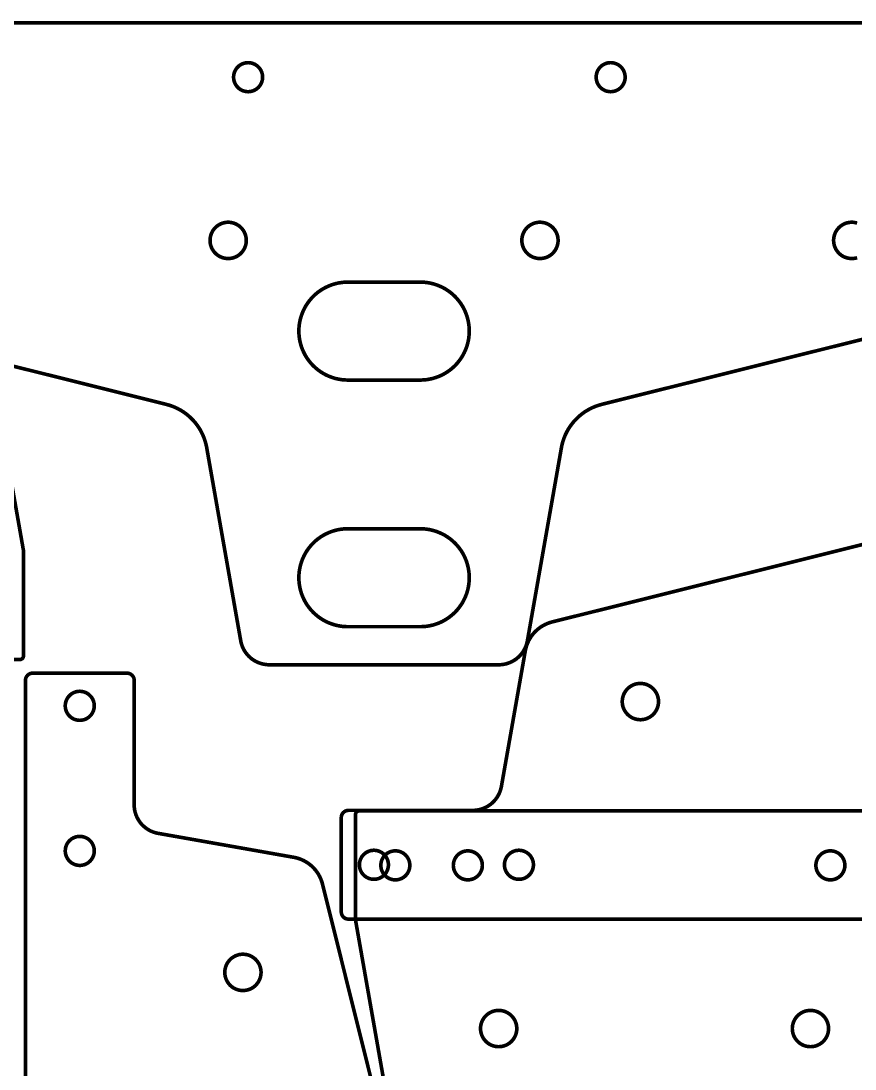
# Model space of a CAD drawing. Extents: x 0 to 1251, y 0 to 2501.
# Drawn here: x 382.1 to 612.2, y 2210.4 to 2499.3 of the extents above; entities that cross this region are included whole.
import ezdxf

# ---------------------------------------------------------------- set-up
doc = ezdxf.new("R2010")
doc.units = 0
doc.layers.get('0').update_dxf_attribs({"linetype": 'CONTINUOUS'})

msp = doc.modelspace()

# ---------------------------------------------------------------- linework, layer by layer
at = {"color": 0, "const_width": 1}
for points in [[(314.774, 2498.83), (691.775, 2498.83)], [(612.761, 2434.06), (612.282, 2433.93), (611.785, 2433.86), (611.401, 2433.83), (611.274, 2433.83), (611.146, 2433.83), (610.762, 2433.86), (610.267, 2433.93), (609.787, 2434.06), (609.328, 2434.22), (608.89, 2434.43), (608.478, 2434.68), (608.093, 2434.97), (607.739, 2435.29), (607.415, 2435.65), (607.128, 2436.04), (606.878, 2436.44), (606.667, 2436.89), (606.499, 2437.35), (606.375, 2437.82), (606.3, 2438.32), (606.274, 2438.71), (606.274, 2438.83), (606.274, 2438.96), (606.3, 2439.35), (606.375, 2439.83), (606.499, 2440.32), (606.667, 2440.78), (606.878, 2441.21), (607.128, 2441.63), (607.415, 2442.01), (607.739, 2442.36), (608.093, 2442.69), (608.478, 2442.97), (608.89, 2443.22), (609.328, 2443.44), (609.787, 2443.61), (610.267, 2443.72), (610.762, 2443.81), (611.146, 2443.83), (611.274, 2443.83), (611.401, 2443.83), (611.785, 2443.81), (612.282, 2443.72), (612.761, 2443.61)], [(635.588, 2416.88), (542.336, 2393.63), (542.204, 2393.58), (541.811, 2393.47), (541.294, 2393.32), (540.783, 2393.14), (540.281, 2392.94), (539.785, 2392.74), (539.299, 2392.5), (538.821, 2392.25), (538.351, 2391.99), (537.893, 2391.71), (537.444, 2391.42), (537.007, 2391.1), (536.581, 2390.76), (536.165, 2390.42), (535.762, 2390.06), (535.372, 2389.68), (535.088, 2389.39), (534.994, 2389.29), (534.901, 2389.19), (534.632, 2388.89), (534.283, 2388.47), (533.953, 2388.04), (533.637, 2387.61), (533.338, 2387.17), (533.056, 2386.71), (532.789, 2386.24), (532.54, 2385.76), (532.31, 2385.28), (532.096, 2384.78), (531.9, 2384.28), (531.721, 2383.76), (531.561, 2383.25), (531.419, 2382.74), (531.297, 2382.21), (531.217, 2381.81), (531.193, 2381.67), (521.807, 2328.44), (521.776, 2328.26), (521.656, 2327.75), (521.444, 2327.08), (521.178, 2326.44), (520.857, 2325.83), (520.483, 2325.25), (520.061, 2324.69), (519.589, 2324.18), (519.206, 2323.82), (519.071, 2323.71), (518.936, 2323.58), (518.514, 2323.28), (517.924, 2322.9), (517.307, 2322.58), (516.665, 2322.32), (516.003, 2322.1), (515.324, 2321.96), (514.631, 2321.86), (514.104, 2321.83), (513.929, 2321.83), (450.619, 2321.83), (450.443, 2321.83), (449.917, 2321.86), (449.225, 2321.96), (448.546, 2322.1), (447.883, 2322.32), (447.242, 2322.58), (446.624, 2322.9), (446.035, 2323.28), (445.611, 2323.58), (445.476, 2323.71), (445.342, 2323.82), (444.958, 2324.18), (444.487, 2324.69), (444.064, 2325.25), (443.69, 2325.83), (443.369, 2326.44), (443.103, 2327.08), (442.893, 2327.75), (442.771, 2328.26), (442.74, 2328.44), (433.356, 2381.67), (433.332, 2381.81), (433.251, 2382.21), (433.128, 2382.74), (432.986, 2383.25), (432.826, 2383.76), (432.649, 2384.28), (432.453, 2384.78), (432.239, 2385.28), (432.007, 2385.76), (431.758, 2386.24), (431.493, 2386.71), (431.21, 2387.17), (430.911, 2387.61), (430.596, 2388.04), (430.264, 2388.47), (429.917, 2388.89), (429.646, 2389.19), (429.553, 2389.29), (429.461, 2389.39), (429.175, 2389.68), (428.785, 2390.06), (428.382, 2390.42), (427.968, 2390.76), (427.54, 2391.1), (427.103, 2391.42), (426.654, 2391.71), (426.196, 2391.99), (425.728, 2392.25), (425.25, 2392.5), (424.763, 2392.74), (424.268, 2392.94), (423.764, 2393.14), (423.254, 2393.32), (422.736, 2393.47), (422.343, 2393.58), (422.211, 2393.63), (328.96, 2416.88)], [(375.061, 2397.28), (382.819, 2353.28), (382.819, 2324.28), (382.819, 2324.22), (382.8, 2324.08), (382.743, 2323.89), (382.651, 2323.72), (382.561, 2323.61), (382.526, 2323.57), (382.492, 2323.54), (382.374, 2323.44), (382.201, 2323.35), (382.015, 2323.29), (381.868, 2323.28), (381.819, 2323.28), (4.8181, 2323.28)], [(472.475, 2251.69), (472.424, 2251.69), (472.269, 2251.71), (472.071, 2251.74), (471.881, 2251.78), (471.696, 2251.85), (471.521, 2251.93), (471.357, 2252.04), (471.203, 2252.15), (471.061, 2252.28), (470.932, 2252.42), (470.817, 2252.58), (470.717, 2252.74), (470.632, 2252.92), (470.565, 2253.1), (470.515, 2253.29), (470.486, 2253.49), (470.475, 2253.64), (470.475, 2253.69), (470.475, 2279.69), (470.475, 2279.75), (470.485, 2279.89), (470.514, 2280.08), (470.561, 2280.28), (470.628, 2280.46), (470.711, 2280.64), (470.811, 2280.81), (470.928, 2280.96), (471.026, 2281.07), (471.061, 2281.11), (471.096, 2281.14), (471.208, 2281.24), (471.367, 2281.36), (471.533, 2281.46), (471.711, 2281.54), (471.894, 2281.61), (472.083, 2281.65), (472.278, 2281.68), (472.426, 2281.69), (472.476, 2281.69), (506.76, 2281.68), (506.935, 2281.68), (507.461, 2281.71), (508.154, 2281.81), (508.835, 2281.96), (509.497, 2282.17), (510.139, 2282.43), (510.757, 2282.75), (511.346, 2283.13), (511.769, 2283.44), (511.904, 2283.56), (512.039, 2283.67), (512.422, 2284.03), (512.894, 2284.54), (513.318, 2285.1), (513.69, 2285.68), (514.011, 2286.29), (514.279, 2286.94), (514.489, 2287.61), (514.611, 2288.13), (514.642, 2288.29), (521.233, 2325.67), (521.264, 2325.85), (521.383, 2326.38), (521.585, 2327.07), (521.835, 2327.75), (522.132, 2328.4), (522.475, 2329.03), (522.863, 2329.64), (523.293, 2330.21), (523.644, 2330.63), (523.767, 2330.75), (523.89, 2330.89), (524.279, 2331.26), (524.825, 2331.74), (525.4, 2332.17), (526.006, 2332.56), (526.636, 2332.89), (527.29, 2333.19), (527.967, 2333.44), (528.486, 2333.6), (528.661, 2333.64), (621.912, 2356.89)], [(383.343, 1940.51), (383.343, 2317.51)], [(383.36, 2317.51), (383.36, 2317.57), (383.369, 2317.72), (383.4, 2317.92), (383.449, 2318.11), (383.517, 2318.29), (383.601, 2318.46), (383.701, 2318.63), (383.817, 2318.78), (383.946, 2318.93), (384.088, 2319.06), (384.242, 2319.17), (384.406, 2319.26), (384.581, 2319.36), (384.765, 2319.42), (384.956, 2319.47), (385.154, 2319.5), (385.308, 2319.51), (385.36, 2319.51), (411.36, 2319.51), (411.408, 2319.51), (411.557, 2319.5), (411.751, 2319.47), (411.942, 2319.43), (412.125, 2319.36), (412.301, 2319.28), (412.469, 2319.18), (412.626, 2319.06), (412.739, 2318.96), (412.774, 2318.93), (412.808, 2318.89), (412.907, 2318.78), (413.024, 2318.63), (413.124, 2318.46), (413.207, 2318.28), (413.274, 2318.1), (413.321, 2317.9), (413.35, 2317.71), (413.36, 2317.56), (413.36, 2317.51), (413.346, 2283.22), (413.346, 2283.06), (413.376, 2282.53), (413.467, 2281.83), (413.618, 2281.15), (413.826, 2280.49), (414.093, 2279.85), (414.414, 2279.24), (414.789, 2278.64), (415.103, 2278.22), (415.215, 2278.08), (415.329, 2277.94), (415.69, 2277.57), (416.206, 2277.1), (416.758, 2276.67), (417.344, 2276.29), (417.961, 2275.97), (418.604, 2275.71), (419.269, 2275.5), (419.783, 2275.38), (419.956, 2275.35), (457.338, 2268.75), (457.515, 2268.72), (458.044, 2268.6), (458.736, 2268.4), (459.41, 2268.15), (460.063, 2267.86), (460.693, 2267.51), (461.299, 2267.13), (461.875, 2266.69), (462.289, 2266.35), (462.421, 2266.22), (462.553, 2266.1), (462.932, 2265.71), (463.403, 2265.17), (463.831, 2264.58), (464.217, 2263.99), (464.56, 2263.35), (464.856, 2262.69), (465.104, 2262.01), (465.26, 2261.5), (465.304, 2261.32), (488.554, 2168.07)], [(482.14, 2207.53), (474.383, 2251.53), (474.383, 2280.53), (474.383, 2280.57), (474.403, 2280.72), (474.46, 2280.9), (474.551, 2281.08), (474.642, 2281.19), (474.676, 2281.24), (474.711, 2281.26), (474.829, 2281.36), (475.001, 2281.44), (475.188, 2281.5), (475.335, 2281.53), (475.383, 2281.53), (852.385, 2281.53)], [(849.475, 2251.68), (472.475, 2251.68)]]:
    msp.add_lwpolyline(points, dxfattribs=at)
for points in [[(448.774, 2483.83), (448.774, 2483.72), (448.753, 2483.42), (448.693, 2483.03), (448.594, 2482.64), (448.46, 2482.28), (448.292, 2481.93), (448.09, 2481.6), (447.861, 2481.29), (447.603, 2481), (447.318, 2480.75), (447.01, 2480.51), (446.681, 2480.32), (446.331, 2480.14), (445.964, 2480.01), (445.581, 2479.92), (445.183, 2479.85), (444.876, 2479.83), (444.774, 2479.83), (444.672, 2479.83), (444.365, 2479.85), (443.968, 2479.92), (443.585, 2480.01), (443.217, 2480.14), (442.867, 2480.32), (442.537, 2480.51), (442.229, 2480.75), (441.946, 2481), (441.688, 2481.29), (441.457, 2481.6), (441.257, 2481.93), (441.088, 2482.28), (440.954, 2482.64), (440.856, 2483.03), (440.794, 2483.42), (440.774, 2483.72), (440.774, 2483.83), (440.774, 2483.93), (440.794, 2484.24), (440.856, 2484.64), (440.954, 2485.01), (441.088, 2485.39), (441.257, 2485.74), (441.457, 2486.07), (441.688, 2486.38), (441.946, 2486.65), (442.229, 2486.92), (442.537, 2487.15), (442.867, 2487.35), (443.217, 2487.51), (443.585, 2487.65), (443.968, 2487.75), (444.365, 2487.81), (444.672, 2487.83), (444.774, 2487.83), (444.876, 2487.83), (445.183, 2487.81), (445.581, 2487.75), (445.964, 2487.65), (446.331, 2487.51), (446.681, 2487.35), (447.01, 2487.15), (447.318, 2486.92), (447.603, 2486.65), (447.861, 2486.38), (448.09, 2486.07), (448.292, 2485.74), (448.46, 2485.39), (448.594, 2485.01), (448.693, 2484.64), (448.753, 2484.24), (448.774, 2483.93), (448.774, 2483.83)], [(548.774, 2483.83), (548.774, 2483.72), (548.753, 2483.42), (548.693, 2483.03), (548.594, 2482.64), (548.46, 2482.28), (548.292, 2481.93), (548.09, 2481.6), (547.861, 2481.29), (547.603, 2481), (547.318, 2480.75), (547.01, 2480.51), (546.681, 2480.32), (546.331, 2480.14), (545.964, 2480.01), (545.581, 2479.92), (545.183, 2479.85), (544.876, 2479.83), (544.774, 2479.83), (544.672, 2479.83), (544.365, 2479.85), (543.968, 2479.92), (543.585, 2480.01), (543.217, 2480.14), (542.867, 2480.32), (542.537, 2480.51), (542.229, 2480.75), (541.946, 2481), (541.688, 2481.29), (541.457, 2481.6), (541.257, 2481.93), (541.088, 2482.28), (540.954, 2482.64), (540.856, 2483.03), (540.794, 2483.42), (540.774, 2483.72), (540.774, 2483.83), (540.774, 2483.93), (540.794, 2484.24), (540.856, 2484.64), (540.954, 2485.01), (541.088, 2485.39), (541.257, 2485.74), (541.457, 2486.07), (541.688, 2486.38), (541.946, 2486.65), (542.229, 2486.92), (542.537, 2487.15), (542.867, 2487.35), (543.217, 2487.51), (543.585, 2487.65), (543.968, 2487.75), (544.365, 2487.81), (544.672, 2487.83), (544.774, 2487.83), (544.876, 2487.83), (545.183, 2487.81), (545.581, 2487.75), (545.964, 2487.65), (546.331, 2487.51), (546.681, 2487.35), (547.01, 2487.15), (547.318, 2486.92), (547.603, 2486.65), (547.861, 2486.38), (548.09, 2486.07), (548.292, 2485.74), (548.46, 2485.39), (548.594, 2485.01), (548.693, 2484.64), (548.753, 2484.24), (548.774, 2483.93), (548.774, 2483.83)], [(444.274, 2438.83), (444.274, 2438.71), (444.249, 2438.32), (444.172, 2437.82), (444.049, 2437.35), (443.881, 2436.89), (443.671, 2436.44), (443.419, 2436.04), (443.132, 2435.65), (442.81, 2435.29), (442.454, 2434.97), (442.069, 2434.68), (441.657, 2434.43), (441.219, 2434.22), (440.761, 2434.06), (440.282, 2433.93), (439.785, 2433.86), (439.401, 2433.83), (439.274, 2433.83), (439.146, 2433.83), (438.763, 2433.86), (438.267, 2433.93), (437.787, 2434.06), (437.328, 2434.22), (436.89, 2434.43), (436.478, 2434.68), (436.093, 2434.97), (435.739, 2435.29), (435.415, 2435.65), (435.128, 2436.04), (434.878, 2436.44), (434.667, 2436.89), (434.499, 2437.35), (434.375, 2437.82), (434.3, 2438.32), (434.274, 2438.71), (434.274, 2438.83), (434.274, 2438.96), (434.3, 2439.35), (434.375, 2439.83), (434.499, 2440.32), (434.667, 2440.78), (434.878, 2441.21), (435.128, 2441.63), (435.415, 2442.01), (435.739, 2442.36), (436.093, 2442.69), (436.478, 2442.97), (436.89, 2443.22), (437.328, 2443.44), (437.787, 2443.61), (438.267, 2443.72), (438.763, 2443.81), (439.146, 2443.83), (439.274, 2443.83), (439.401, 2443.83), (439.785, 2443.81), (440.282, 2443.72), (440.761, 2443.61), (441.219, 2443.44), (441.657, 2443.22), (442.069, 2442.97), (442.454, 2442.69), (442.81, 2442.36), (443.132, 2442.01), (443.419, 2441.63), (443.671, 2441.21), (443.881, 2440.78), (444.049, 2440.32), (444.172, 2439.83), (444.249, 2439.35), (444.274, 2438.96), (444.274, 2438.83)], [(530.274, 2438.83), (530.274, 2438.71), (530.249, 2438.32), (530.172, 2437.82), (530.049, 2437.35), (529.881, 2436.89), (529.671, 2436.44), (529.419, 2436.04), (529.132, 2435.65), (528.81, 2435.29), (528.454, 2434.97), (528.069, 2434.68), (527.657, 2434.43), (527.219, 2434.22), (526.761, 2434.06), (526.282, 2433.93), (525.785, 2433.86), (525.401, 2433.83), (525.274, 2433.83), (525.146, 2433.83), (524.762, 2433.86), (524.267, 2433.93), (523.787, 2434.06), (523.328, 2434.22), (522.89, 2434.43), (522.478, 2434.68), (522.093, 2434.97), (521.739, 2435.29), (521.415, 2435.65), (521.128, 2436.04), (520.878, 2436.44), (520.667, 2436.89), (520.499, 2437.35), (520.375, 2437.82), (520.3, 2438.32), (520.274, 2438.71), (520.274, 2438.83), (520.274, 2438.96), (520.3, 2439.35), (520.375, 2439.83), (520.499, 2440.32), (520.667, 2440.78), (520.878, 2441.21), (521.128, 2441.63), (521.415, 2442.01), (521.739, 2442.36), (522.093, 2442.69), (522.478, 2442.97), (522.89, 2443.22), (523.328, 2443.44), (523.787, 2443.61), (524.267, 2443.72), (524.762, 2443.81), (525.146, 2443.83), (525.274, 2443.83), (525.401, 2443.83), (525.785, 2443.81), (526.282, 2443.72), (526.761, 2443.61), (527.219, 2443.44), (527.657, 2443.22), (528.069, 2442.97), (528.454, 2442.69), (528.81, 2442.36), (529.132, 2442.01), (529.419, 2441.63), (529.671, 2441.21), (529.881, 2440.78), (530.049, 2440.32), (530.172, 2439.83), (530.249, 2439.35), (530.274, 2438.96), (530.274, 2438.83)], [(472.274, 2427.33), (472.049, 2427.33), (471.374, 2427.31), (470.486, 2427.21), (469.611, 2427.07), (468.751, 2426.86), (467.911, 2426.61), (467.092, 2426.29), (466.294, 2425.93), (465.524, 2425.53), (464.782, 2425.06), (464.069, 2424.56), (463.392, 2424), (462.749, 2423.4), (462.143, 2422.75), (461.579, 2422.07), (461.058, 2421.35), (460.694, 2420.78), (460.582, 2420.58), (460.469, 2420.39), (460.158, 2419.79), (459.792, 2418.97), (459.481, 2418.14), (459.226, 2417.29), (459.028, 2416.44), (458.887, 2415.57), (458.803, 2414.71), (458.774, 2413.83), (458.803, 2412.96), (458.887, 2412.08), (459.028, 2411.22), (459.226, 2410.36), (459.481, 2409.51), (459.792, 2408.69), (460.158, 2407.88), (460.469, 2407.28), (460.582, 2407.08), (460.694, 2406.89), (461.058, 2406.32), (461.579, 2405.6), (462.143, 2404.9), (462.749, 2404.26), (463.392, 2403.67), (464.069, 2403.11), (464.782, 2402.6), (465.524, 2402.14), (466.294, 2401.72), (467.092, 2401.36), (467.911, 2401.06), (468.751, 2400.79), (469.611, 2400.6), (470.486, 2400.44), (471.374, 2400.36), (472.049, 2400.33), (472.274, 2400.33), (492.274, 2400.33), (492.499, 2400.33), (493.174, 2400.36), (494.063, 2400.44), (494.938, 2400.6), (495.796, 2400.79), (496.637, 2401.06), (497.457, 2401.36), (498.253, 2401.72), (499.024, 2402.14), (499.767, 2402.6), (500.478, 2403.11), (501.157, 2403.67), (501.799, 2404.26), (502.404, 2404.9), (502.968, 2405.6), (503.489, 2406.32), (503.853, 2406.89), (503.965, 2407.08), (504.078, 2407.28), (504.389, 2407.88), (504.757, 2408.69), (505.067, 2409.51), (505.322, 2410.36), (505.519, 2411.22), (505.661, 2412.08), (505.746, 2412.96), (505.774, 2413.83), (505.746, 2414.71), (505.661, 2415.57), (505.519, 2416.44), (505.322, 2417.29), (505.067, 2418.14), (504.757, 2418.97), (504.389, 2419.79), (504.078, 2420.39), (503.965, 2420.58), (503.853, 2420.78), (503.489, 2421.35), (502.968, 2422.07), (502.404, 2422.75), (501.799, 2423.4), (501.157, 2424), (500.478, 2424.56), (499.767, 2425.06), (499.024, 2425.53), (498.253, 2425.93), (497.457, 2426.29), (496.637, 2426.61), (495.796, 2426.86), (494.938, 2427.07), (494.063, 2427.21), (493.174, 2427.31), (492.499, 2427.33), (492.274, 2427.33), (472.274, 2427.33)], [(472.274, 2332.33), (472.049, 2332.33), (471.374, 2332.36), (470.486, 2332.44), (469.611, 2332.6), (468.751, 2332.79), (467.911, 2333.06), (467.092, 2333.36), (466.294, 2333.72), (465.524, 2334.14), (464.782, 2334.6), (464.069, 2335.11), (463.392, 2335.67), (462.749, 2336.26), (462.143, 2336.9), (461.579, 2337.6), (461.058, 2338.32), (460.694, 2338.89), (460.582, 2339.08), (460.469, 2339.28), (460.158, 2339.88), (459.792, 2340.69), (459.481, 2341.51), (459.226, 2342.36), (459.028, 2343.22), (458.887, 2344.08), (458.803, 2344.96), (458.774, 2345.83), (458.803, 2346.71), (458.887, 2347.57), (459.028, 2348.44), (459.226, 2349.29), (459.481, 2350.14), (459.792, 2350.97), (460.158, 2351.79), (460.469, 2352.39), (460.582, 2352.58), (460.694, 2352.78), (461.058, 2353.35), (461.579, 2354.07), (462.143, 2354.75), (462.749, 2355.4), (463.392, 2356), (464.069, 2356.56), (464.782, 2357.06), (465.524, 2357.53), (466.294, 2357.93), (467.092, 2358.29), (467.911, 2358.61), (468.751, 2358.86), (469.611, 2359.07), (470.486, 2359.21), (471.374, 2359.31), (472.049, 2359.33), (472.274, 2359.33), (492.274, 2359.33), (492.499, 2359.33), (493.174, 2359.31), (494.063, 2359.21), (494.938, 2359.07), (495.796, 2358.86), (496.637, 2358.61), (497.457, 2358.29), (498.253, 2357.93), (499.024, 2357.53), (499.767, 2357.06), (500.478, 2356.56), (501.157, 2356), (501.799, 2355.4), (502.404, 2354.75), (502.968, 2354.07), (503.489, 2353.35), (503.853, 2352.78), (503.965, 2352.58), (504.078, 2352.39), (504.389, 2351.79), (504.757, 2350.97), (505.067, 2350.14), (505.322, 2349.29), (505.519, 2348.44), (505.661, 2347.57), (505.746, 2346.71), (505.774, 2345.83), (505.746, 2344.96), (505.661, 2344.08), (505.519, 2343.22), (505.322, 2342.36), (505.067, 2341.51), (504.757, 2340.69), (504.389, 2339.88), (504.078, 2339.28), (503.965, 2339.08), (503.853, 2338.89), (503.489, 2338.32), (502.968, 2337.6), (502.404, 2336.9), (501.799, 2336.26), (501.157, 2335.67), (500.478, 2335.11), (499.767, 2334.6), (499.024, 2334.14), (498.253, 2333.72), (497.457, 2333.36), (496.637, 2333.06), (495.796, 2332.79), (494.938, 2332.6), (494.063, 2332.44), (493.174, 2332.36), (492.499, 2332.33), (492.274, 2332.33), (472.274, 2332.33)], [(402.343, 2310.51), (402.343, 2310.4), (402.322, 2310.1), (402.261, 2309.71), (402.162, 2309.32), (402.029, 2308.96), (401.86, 2308.61), (401.66, 2308.28), (401.429, 2307.97), (401.171, 2307.68), (400.888, 2307.43), (400.579, 2307.19), (400.25, 2307), (399.9, 2306.82), (399.532, 2306.69), (399.149, 2306.6), (398.751, 2306.53), (398.446, 2306.51), (398.343, 2306.51), (398.24, 2306.51), (397.933, 2306.53), (397.536, 2306.6), (397.153, 2306.69), (396.786, 2306.82), (396.436, 2307), (396.107, 2307.19), (395.799, 2307.43), (395.514, 2307.68), (395.257, 2307.97), (395.026, 2308.28), (394.825, 2308.61), (394.657, 2308.96), (394.522, 2309.32), (394.424, 2309.71), (394.364, 2310.1), (394.343, 2310.4), (394.343, 2310.51), (394.343, 2310.61), (394.364, 2310.92), (394.424, 2311.32), (394.522, 2311.69), (394.657, 2312.07), (394.825, 2312.42), (395.026, 2312.75), (395.257, 2313.06), (395.514, 2313.33), (395.799, 2313.6), (396.107, 2313.83), (396.436, 2314.03), (396.786, 2314.19), (397.153, 2314.33), (397.536, 2314.43), (397.933, 2314.49), (398.24, 2314.51), (398.343, 2314.51), (398.446, 2314.51), (398.751, 2314.49), (399.149, 2314.43), (399.532, 2314.33), (399.9, 2314.19), (400.25, 2314.03), (400.579, 2313.83), (400.888, 2313.6), (401.171, 2313.33), (401.429, 2313.06), (401.66, 2312.75), (401.86, 2312.42), (402.029, 2312.07), (402.162, 2311.69), (402.261, 2311.32), (402.322, 2310.92), (402.343, 2310.61), (402.343, 2310.51)], [(557.975, 2311.68), (557.975, 2311.56), (557.95, 2311.17), (557.874, 2310.67), (557.75, 2310.19), (557.582, 2309.74), (557.372, 2309.29), (557.121, 2308.89), (556.833, 2308.5), (556.511, 2308.14), (556.156, 2307.82), (555.771, 2307.53), (555.358, 2307.28), (554.921, 2307.07), (554.463, 2306.9), (553.983, 2306.78), (553.486, 2306.71), (553.103, 2306.68), (552.975, 2306.68), (552.847, 2306.68), (552.464, 2306.71), (551.968, 2306.78), (551.489, 2306.9), (551.029, 2307.07), (550.592, 2307.28), (550.179, 2307.53), (549.794, 2307.82), (549.44, 2308.14), (549.117, 2308.5), (548.829, 2308.89), (548.579, 2309.29), (548.368, 2309.74), (548.2, 2310.19), (548.076, 2310.67), (548.001, 2311.17), (547.975, 2311.56), (547.975, 2311.68), (547.975, 2311.81), (548.001, 2312.19), (548.076, 2312.68), (548.2, 2313.17), (548.368, 2313.63), (548.579, 2314.06), (548.829, 2314.47), (549.117, 2314.86), (549.44, 2315.21), (549.794, 2315.54), (550.179, 2315.82), (550.592, 2316.07), (551.029, 2316.29), (551.489, 2316.46), (551.968, 2316.58), (552.464, 2316.65), (552.847, 2316.68), (552.975, 2316.68), (553.103, 2316.68), (553.486, 2316.65), (553.983, 2316.58), (554.463, 2316.46), (554.921, 2316.29), (555.358, 2316.07), (555.771, 2315.82), (556.156, 2315.54), (556.511, 2315.21), (556.833, 2314.86), (557.121, 2314.47), (557.372, 2314.06), (557.582, 2313.63), (557.75, 2313.17), (557.874, 2312.68), (557.95, 2312.19), (557.975, 2311.81), (557.975, 2311.68)], [(402.343, 2270.51), (402.343, 2270.4), (402.322, 2270.1), (402.261, 2269.71), (402.162, 2269.32), (402.029, 2268.96), (401.86, 2268.61), (401.66, 2268.28), (401.429, 2267.97), (401.171, 2267.68), (400.888, 2267.43), (400.579, 2267.19), (400.25, 2267), (399.9, 2266.82), (399.532, 2266.69), (399.149, 2266.6), (398.751, 2266.53), (398.446, 2266.51), (398.343, 2266.51), (398.24, 2266.51), (397.933, 2266.53), (397.536, 2266.6), (397.153, 2266.69), (396.786, 2266.82), (396.436, 2267), (396.107, 2267.19), (395.799, 2267.43), (395.514, 2267.68), (395.257, 2267.97), (395.026, 2268.28), (394.825, 2268.61), (394.657, 2268.96), (394.522, 2269.32), (394.424, 2269.71), (394.364, 2270.1), (394.343, 2270.4), (394.343, 2270.51), (394.343, 2270.61), (394.364, 2270.92), (394.424, 2271.32), (394.522, 2271.69), (394.657, 2272.07), (394.825, 2272.42), (395.026, 2272.75), (395.257, 2273.06), (395.514, 2273.33), (395.799, 2273.6), (396.107, 2273.83), (396.436, 2274.03), (396.786, 2274.19), (397.153, 2274.33), (397.536, 2274.43), (397.933, 2274.49), (398.24, 2274.51), (398.343, 2274.51), (398.446, 2274.51), (398.751, 2274.49), (399.149, 2274.43), (399.532, 2274.33), (399.9, 2274.19), (400.25, 2274.03), (400.579, 2273.83), (400.888, 2273.6), (401.171, 2273.33), (401.429, 2273.06), (401.66, 2272.75), (401.86, 2272.42), (402.029, 2272.07), (402.162, 2271.69), (402.261, 2271.32), (402.322, 2270.92), (402.343, 2270.61), (402.343, 2270.51)], [(483.475, 2266.68), (483.475, 2266.57), (483.454, 2266.26), (483.394, 2265.88), (483.296, 2265.49), (483.161, 2265.13), (482.993, 2264.78), (482.792, 2264.44), (482.563, 2264.14), (482.304, 2263.85), (482.019, 2263.6), (481.711, 2263.36), (481.382, 2263.17), (481.032, 2262.99), (480.665, 2262.86), (480.282, 2262.76), (479.885, 2262.69), (479.578, 2262.68), (479.475, 2262.68), (479.374, 2262.68), (479.067, 2262.69), (478.669, 2262.76), (478.286, 2262.86), (477.918, 2262.99), (477.568, 2263.17), (477.239, 2263.36), (476.931, 2263.6), (476.647, 2263.85), (476.389, 2264.14), (476.158, 2264.44), (475.958, 2264.78), (475.79, 2265.13), (475.656, 2265.49), (475.557, 2265.88), (475.496, 2266.26), (475.475, 2266.57), (475.475, 2266.68), (475.475, 2266.78), (475.496, 2267.08), (475.557, 2267.49), (475.656, 2267.86), (475.79, 2268.24), (475.958, 2268.58), (476.158, 2268.92), (476.389, 2269.22), (476.647, 2269.5), (476.931, 2269.76), (477.239, 2270), (477.568, 2270.19), (477.918, 2270.36), (478.286, 2270.5), (478.669, 2270.6), (479.067, 2270.65), (479.374, 2270.68), (479.475, 2270.68), (479.578, 2270.68), (479.885, 2270.65), (480.282, 2270.6), (480.665, 2270.5), (481.032, 2270.36), (481.382, 2270.19), (481.711, 2270), (482.019, 2269.76), (482.304, 2269.5), (482.563, 2269.22), (482.792, 2268.92), (482.993, 2268.58), (483.161, 2268.24), (483.296, 2267.86), (483.394, 2267.49), (483.454, 2267.08), (483.475, 2266.78), (483.475, 2266.68)], [(489.383, 2266.53), (489.383, 2266.42), (489.363, 2266.11), (489.303, 2265.72), (489.204, 2265.33), (489.069, 2264.97), (488.901, 2264.63), (488.7, 2264.29), (488.469, 2263.99), (488.213, 2263.69), (487.928, 2263.44), (487.619, 2263.21), (487.29, 2263.01), (486.94, 2262.83), (486.574, 2262.71), (486.19, 2262.61), (485.793, 2262.54), (485.486, 2262.53), (485.383, 2262.53), (485.282, 2262.53), (484.975, 2262.54), (484.578, 2262.61), (484.194, 2262.71), (483.826, 2262.83), (483.476, 2263.01), (483.147, 2263.21), (482.839, 2263.44), (482.556, 2263.69), (482.297, 2263.99), (482.067, 2264.29), (481.867, 2264.63), (481.697, 2264.97), (481.564, 2265.33), (481.465, 2265.72), (481.404, 2266.11), (481.383, 2266.42), (481.383, 2266.53), (481.383, 2266.63), (481.404, 2266.93), (481.465, 2267.33), (481.564, 2267.71), (481.697, 2268.08), (481.867, 2268.43), (482.067, 2268.76), (482.297, 2269.07), (482.556, 2269.35), (482.839, 2269.61), (483.147, 2269.85), (483.476, 2270.04), (483.826, 2270.21), (484.194, 2270.35), (484.578, 2270.44), (484.975, 2270.5), (485.282, 2270.53), (485.383, 2270.53), (485.486, 2270.53), (485.793, 2270.5), (486.19, 2270.44), (486.574, 2270.35), (486.94, 2270.21), (487.29, 2270.04), (487.619, 2269.85), (487.928, 2269.61), (488.213, 2269.35), (488.469, 2269.07), (488.7, 2268.76), (488.901, 2268.43), (489.069, 2268.08), (489.204, 2267.71), (489.303, 2267.33), (489.363, 2266.93), (489.383, 2266.63), (489.383, 2266.53)], [(509.383, 2266.53), (509.383, 2266.42), (509.363, 2266.11), (509.303, 2265.72), (509.204, 2265.33), (509.069, 2264.97), (508.901, 2264.63), (508.7, 2264.29), (508.469, 2263.99), (508.213, 2263.69), (507.928, 2263.44), (507.619, 2263.21), (507.29, 2263.01), (506.94, 2262.83), (506.574, 2262.71), (506.19, 2262.61), (505.793, 2262.54), (505.486, 2262.53), (505.383, 2262.53), (505.282, 2262.53), (504.975, 2262.54), (504.578, 2262.61), (504.194, 2262.71), (503.826, 2262.83), (503.476, 2263.01), (503.147, 2263.21), (502.839, 2263.44), (502.556, 2263.69), (502.297, 2263.99), (502.067, 2264.29), (501.867, 2264.63), (501.697, 2264.97), (501.564, 2265.33), (501.465, 2265.72), (501.404, 2266.11), (501.383, 2266.42), (501.383, 2266.53), (501.383, 2266.63), (501.404, 2266.93), (501.465, 2267.33), (501.564, 2267.71), (501.697, 2268.08), (501.867, 2268.43), (502.067, 2268.76), (502.297, 2269.07), (502.556, 2269.35), (502.839, 2269.61), (503.147, 2269.85), (503.476, 2270.04), (503.826, 2270.21), (504.194, 2270.35), (504.578, 2270.44), (504.975, 2270.5), (505.282, 2270.53), (505.383, 2270.53), (505.486, 2270.53), (505.793, 2270.5), (506.19, 2270.44), (506.574, 2270.35), (506.94, 2270.21), (507.29, 2270.04), (507.619, 2269.85), (507.928, 2269.61), (508.213, 2269.35), (508.469, 2269.07), (508.7, 2268.76), (508.901, 2268.43), (509.069, 2268.08), (509.204, 2267.71), (509.303, 2267.33), (509.363, 2266.93), (509.383, 2266.63), (509.383, 2266.53)], [(523.475, 2266.68), (523.475, 2266.57), (523.454, 2266.26), (523.394, 2265.88), (523.296, 2265.49), (523.161, 2265.13), (522.993, 2264.78), (522.792, 2264.44), (522.563, 2264.14), (522.304, 2263.85), (522.019, 2263.6), (521.711, 2263.36), (521.382, 2263.17), (521.032, 2262.99), (520.665, 2262.86), (520.282, 2262.76), (519.885, 2262.69), (519.578, 2262.68), (519.475, 2262.68), (519.374, 2262.68), (519.067, 2262.69), (518.669, 2262.76), (518.286, 2262.86), (517.918, 2262.99), (517.568, 2263.17), (517.239, 2263.36), (516.931, 2263.6), (516.647, 2263.85), (516.389, 2264.14), (516.158, 2264.44), (515.958, 2264.78), (515.79, 2265.13), (515.656, 2265.49), (515.557, 2265.88), (515.496, 2266.26), (515.475, 2266.57), (515.475, 2266.68), (515.475, 2266.78), (515.496, 2267.08), (515.557, 2267.49), (515.656, 2267.86), (515.79, 2268.24), (515.958, 2268.58), (516.158, 2268.92), (516.389, 2269.22), (516.647, 2269.5), (516.931, 2269.76), (517.239, 2270), (517.568, 2270.19), (517.918, 2270.36), (518.286, 2270.5), (518.669, 2270.6), (519.067, 2270.65), (519.374, 2270.68), (519.475, 2270.68), (519.578, 2270.68), (519.885, 2270.65), (520.282, 2270.6), (520.665, 2270.5), (521.032, 2270.36), (521.382, 2270.19), (521.711, 2270), (522.019, 2269.76), (522.304, 2269.5), (522.563, 2269.22), (522.792, 2268.92), (522.993, 2268.58), (523.161, 2268.24), (523.296, 2267.86), (523.394, 2267.49), (523.454, 2267.08), (523.475, 2266.78), (523.475, 2266.68)], [(609.383, 2266.53), (609.383, 2266.42), (609.363, 2266.11), (609.303, 2265.72), (609.204, 2265.33), (609.069, 2264.97), (608.9, 2264.63), (608.7, 2264.29), (608.469, 2263.99), (608.213, 2263.69), (607.928, 2263.44), (607.619, 2263.21), (607.29, 2263.01), (606.94, 2262.83), (606.574, 2262.71), (606.189, 2262.61), (605.793, 2262.54), (605.486, 2262.53), (605.383, 2262.53), (605.281, 2262.53), (604.975, 2262.54), (604.578, 2262.61), (604.194, 2262.71), (603.826, 2262.83), (603.476, 2263.01), (603.147, 2263.21), (602.839, 2263.44), (602.556, 2263.69), (602.297, 2263.99), (602.067, 2264.29), (601.867, 2264.63), (601.697, 2264.97), (601.564, 2265.33), (601.465, 2265.72), (601.404, 2266.11), (601.383, 2266.42), (601.383, 2266.53), (601.383, 2266.63), (601.404, 2266.93), (601.465, 2267.33), (601.564, 2267.71), (601.697, 2268.08), (601.867, 2268.43), (602.067, 2268.76), (602.297, 2269.07), (602.556, 2269.35), (602.839, 2269.61), (603.147, 2269.85), (603.476, 2270.04), (603.826, 2270.21), (604.194, 2270.35), (604.578, 2270.44), (604.975, 2270.5), (605.281, 2270.53), (605.383, 2270.53), (605.486, 2270.53), (605.793, 2270.5), (606.189, 2270.44), (606.574, 2270.35), (606.94, 2270.21), (607.29, 2270.04), (607.619, 2269.85), (607.928, 2269.61), (608.213, 2269.35), (608.469, 2269.07), (608.7, 2268.76), (608.9, 2268.43), (609.069, 2268.08), (609.204, 2267.71), (609.303, 2267.33), (609.363, 2266.93), (609.383, 2266.63), (609.383, 2266.53)], [(448.343, 2237.01), (448.343, 2236.89), (448.317, 2236.5), (448.242, 2236), (448.118, 2235.53), (447.95, 2235.07), (447.739, 2234.63), (447.489, 2234.22), (447.201, 2233.83), (446.878, 2233.47), (446.524, 2233.15), (446.139, 2232.86), (445.726, 2232.61), (445.289, 2232.4), (444.829, 2232.24), (444.35, 2232.11), (443.854, 2232.04), (443.471, 2232.01), (443.343, 2232.01), (443.215, 2232.01), (442.832, 2232.04), (442.335, 2232.11), (441.856, 2232.24), (441.397, 2232.4), (440.96, 2232.61), (440.547, 2232.86), (440.162, 2233.15), (439.807, 2233.47), (439.485, 2233.83), (439.197, 2234.22), (438.946, 2234.63), (438.736, 2235.07), (438.568, 2235.53), (438.444, 2236), (438.368, 2236.5), (438.343, 2236.89), (438.343, 2237.01), (438.343, 2237.14), (438.368, 2237.53), (438.444, 2238.01), (438.568, 2238.5), (438.736, 2238.96), (438.946, 2239.39), (439.197, 2239.81), (439.485, 2240.19), (439.807, 2240.54), (440.162, 2240.88), (440.547, 2241.15), (440.96, 2241.4), (441.397, 2241.63), (441.856, 2241.79), (442.335, 2241.92), (442.832, 2241.99), (443.215, 2242.01), (443.343, 2242.01), (443.471, 2242.01), (443.854, 2241.99), (444.35, 2241.92), (444.829, 2241.79), (445.289, 2241.63), (445.726, 2241.4), (446.139, 2241.15), (446.524, 2240.88), (446.878, 2240.54), (447.201, 2240.19), (447.489, 2239.81), (447.739, 2239.39), (447.95, 2238.96), (448.118, 2238.5), (448.242, 2238.01), (448.317, 2237.53), (448.343, 2237.14), (448.343, 2237.01)], [(518.883, 2221.53), (518.883, 2221.4), (518.858, 2221.01), (518.782, 2220.51), (518.658, 2220.04), (518.49, 2219.58), (518.281, 2219.14), (518.029, 2218.74), (517.742, 2218.35), (517.419, 2217.99), (517.064, 2217.67), (516.679, 2217.38), (516.267, 2217.13), (515.829, 2216.92), (515.371, 2216.75), (514.892, 2216.63), (514.394, 2216.56), (514.011, 2216.53), (513.883, 2216.53), (513.756, 2216.53), (513.372, 2216.56), (512.876, 2216.63), (512.397, 2216.75), (511.938, 2216.92), (511.5, 2217.13), (511.088, 2217.38), (510.703, 2217.67), (510.349, 2217.99), (510.025, 2218.35), (509.738, 2218.74), (509.488, 2219.14), (509.276, 2219.58), (509.108, 2220.04), (508.985, 2220.51), (508.91, 2221.01), (508.883, 2221.4), (508.883, 2221.53), (508.883, 2221.65), (508.91, 2222.04), (508.985, 2222.53), (509.108, 2223.01), (509.276, 2223.47), (509.488, 2223.9), (509.738, 2224.32), (510.025, 2224.71), (510.349, 2225.06), (510.703, 2225.39), (511.088, 2225.67), (511.5, 2225.92), (511.938, 2226.14), (512.397, 2226.31), (512.876, 2226.43), (513.372, 2226.5), (513.756, 2226.53), (513.883, 2226.53), (514.011, 2226.53), (514.394, 2226.5), (514.892, 2226.43), (515.371, 2226.31), (515.829, 2226.14), (516.267, 2225.92), (516.679, 2225.67), (517.064, 2225.39), (517.419, 2225.06), (517.742, 2224.71), (518.029, 2224.32), (518.281, 2223.9), (518.49, 2223.47), (518.658, 2223.01), (518.782, 2222.53), (518.858, 2222.04), (518.883, 2221.65), (518.883, 2221.53)], [(604.883, 2221.53), (604.883, 2221.4), (604.858, 2221.01), (604.782, 2220.51), (604.658, 2220.04), (604.49, 2219.58), (604.281, 2219.14), (604.029, 2218.74), (603.742, 2218.35), (603.419, 2217.99), (603.064, 2217.67), (602.679, 2217.38), (602.267, 2217.13), (601.829, 2216.92), (601.371, 2216.75), (600.892, 2216.63), (600.394, 2216.56), (600.011, 2216.53), (599.883, 2216.53), (599.756, 2216.53), (599.372, 2216.56), (598.876, 2216.63), (598.397, 2216.75), (597.938, 2216.92), (597.5, 2217.13), (597.088, 2217.38), (596.703, 2217.67), (596.349, 2217.99), (596.025, 2218.35), (595.738, 2218.74), (595.488, 2219.14), (595.276, 2219.58), (595.108, 2220.04), (594.985, 2220.51), (594.91, 2221.01), (594.883, 2221.4), (594.883, 2221.53), (594.883, 2221.65), (594.91, 2222.04), (594.985, 2222.53), (595.108, 2223.01), (595.276, 2223.47), (595.488, 2223.9), (595.738, 2224.32), (596.025, 2224.71), (596.349, 2225.06), (596.703, 2225.39), (597.088, 2225.67), (597.5, 2225.92), (597.938, 2226.14), (598.397, 2226.31), (598.876, 2226.43), (599.372, 2226.5), (599.756, 2226.53), (599.883, 2226.53), (600.011, 2226.53), (600.394, 2226.5), (600.892, 2226.43), (601.371, 2226.31), (601.829, 2226.14), (602.267, 2225.92), (602.679, 2225.67), (603.064, 2225.39), (603.419, 2225.06), (603.742, 2224.71), (604.029, 2224.32), (604.281, 2223.9), (604.49, 2223.47), (604.658, 2223.01), (604.782, 2222.53), (604.858, 2222.04), (604.883, 2221.65), (604.883, 2221.53)]]:
    msp.add_lwpolyline(points, close=True, dxfattribs=at)

doc.saveas('drawing.dxf')
